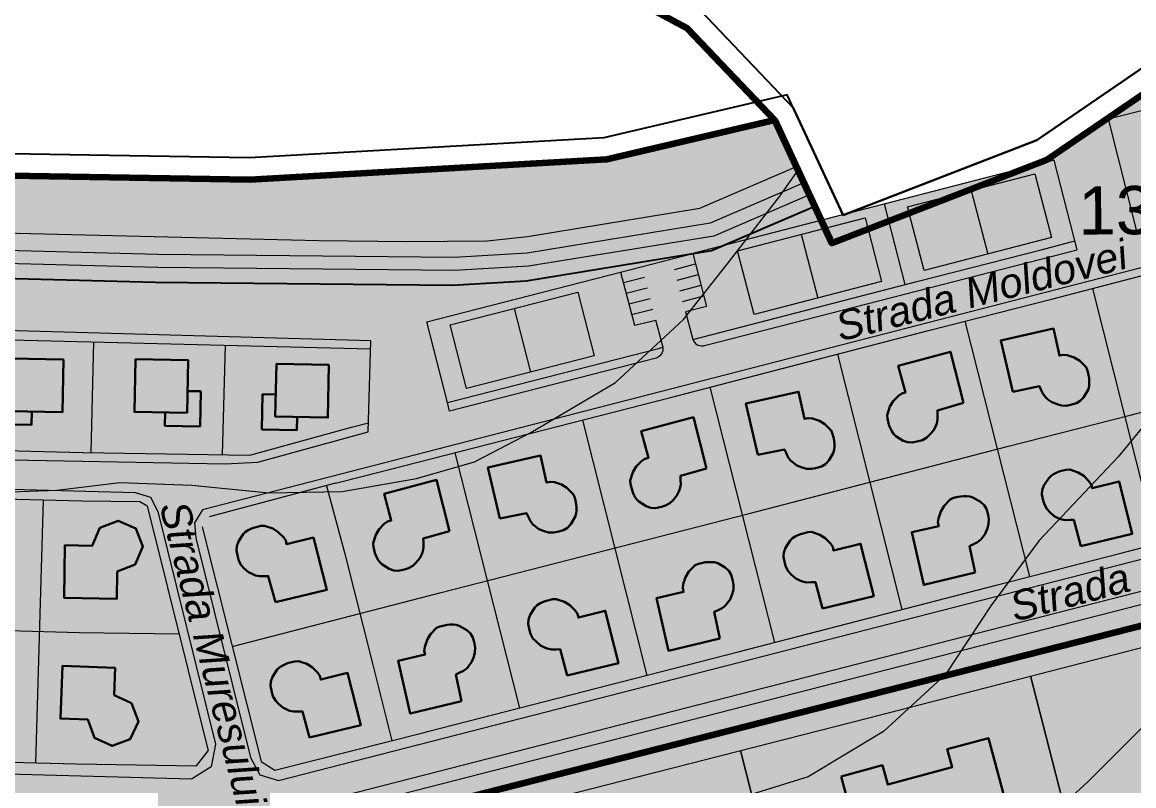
# Model space of a CAD drawing. Header units: metres. Extents: x 783184 to 1587399, y 282652 to 580595.
# Drawn here: x 789556.5 to 789809.8, y 290760.4 to 290934.3 of the extents above; entities that cross this region are included whole.
import ezdxf

# ---------------------------------------------------------------- set-up
doc = ezdxf.new("R2010")
doc.units = ezdxf.units.M
doc.header["$LTSCALE"] = 0.5
for name, color, linetype in [('cfr', 51, 'CONTINUOUS'), ('cladiri', 18, 'CONTINUOUS'), ('curbe  de nivelI', 7, 'CONTINUOUS'), ('denumire strazi', 3, 'CONTINUOUS'), ('drumuri extravilan', 7, 'CONTINUOUS'), ('Limita intravilan existent', 1, 'CONTINUOUS'), ('Limita intravilan propus', 5, 'CONTINUOUS'), ('locuinte P+3 P+4', 7, 'CONTINUOUS'), ('spatii verzi', 90, 'CONTINUOUS'), ('strazi', 7, 'CONTINUOUS'), ('zona activitati de turism si ageremnt', 7, 'CONTINUOUS')]:
    doc.layers.add(name, color=color, linetype=linetype)
for name, color, linetype, lineweight in [('cote de nivel', 1, 'CONTINUOUS', 211), ('limita UAT', 92, 'CONTINUOUS', 0), ('Limite proprietati', 7, 'CONTINUOUS', 5)]:
    doc.layers.add(name, color=color, linetype=linetype, lineweight=lineweight)
doc.styles.add('arial', font='arial.ttf')
doc.styles.add('ARIAL_ITALIC', font='ariali.ttf')

msp = doc.modelspace()

# ---------------------------------------------------------------- hatches: boundary and pattern name
at = {"layer": 'cfr', "lineweight": 70}
msp.add_hatch(color=193, dxfattribs=at).paths.add_polyline_path([(789737.12834, 290892.33896), (789732.91544, 290901.41289), (789710.73855, 290891.89087), (789670.24496, 290885.28906), (789654.21642, 290884.34661), (789586.9717, 290885.02966), (789361.61771, 290890.94557), (789240.6482, 290894.1634), (788929.21994, 290902.44748), (788876.68739, 290904.01832), (788836.65495, 290920.07741), (788804.27279, 290933.06729), (788771.62404, 290903.73721), (788840.77918, 290739.43212), (788849.99606, 290743.31146), (788783.60245, 290901.05543), (788806.32592, 290921.46911), (788832.93183, 290910.79634), (788874.61293, 290894.07588), (788928.93754, 290892.45146), (789240.38229, 290884.16693), (789361.35528, 290880.94901), (789586.78969, 290875.031), (789654.45941, 290874.34363), (789671.3459, 290875.33653), (789713.55751, 290882.21843)])
at = {"layer": 'cladiri', "lineweight": 30}
for points in [[(789779.45827, 290861.84751), (789782.21332, 290850.15748), (789788.27302, 290851.39492), (789788.6201, 290850.67402), (789789.13054, 290849.6138), (789789.73157, 290848.82966), (789790.23379, 290848.41801), (789791.07391, 290847.79324), (789792.30367, 290847.29911), (789793.27484, 290847.02212), (789794.42358, 290846.9757), (789795.33648, 290847.14288), (789796.71951, 290847.53463), (789797.59501, 290848.05399), (789798.35673, 290848.87428), (789799.35704, 290850.57413), (789799.58317, 290851.31563), (789799.6412, 290851.98495), (789799.64304, 290852.66424), (789799.60246, 290853.34813), (789799.46841, 290853.94548), (789799.23367, 290854.99154), (789798.8998, 290855.75263), (789797.47519, 290857.18019), (789796.2014, 290857.94345), (789794.60391, 290858.46891), (789793.68568, 290858.57139), (789792.84328, 290858.38208), (789791.4585, 290864.54423)], [(789756.1106, 290856.08335), (789757.73383, 290849.97967), (789756.89942, 290849.75777), (789756.13279, 290849.24209), (789754.95964, 290848.03718), (789754.1835, 290846.7712), (789753.58097, 290844.84652), (789753.63709, 290844.01732), (789754.07047, 290842.38975), (789754.35089, 290841.76468), (789754.66679, 290841.16331), (789755.02789, 290840.59677), (789755.57142, 290840.04402), (789757.24467, 290838.99982), (789758.29947, 290838.625), (789759.31592, 290838.56961), (789760.72328, 290838.86217), (789761.60994, 290839.1363), (789762.60687, 290839.70892), (789763.33971, 290840.40379), (789764.20134, 290841.4108), (789764.6571, 290842.35336), (789764.91189, 290842.95066), (789765.08195, 290843.92389), (789765.04397, 290845.09998), (789765.01815, 290845.89966), (789770.96283, 290847.60612), (789767.99695, 290859.24445)], [(789721.38668, 290847.43629), (789724.14173, 290835.74626), (789730.20143, 290836.98369), (789730.54851, 290836.2628), (789731.05895, 290835.20257), (789731.65998, 290834.41843), (789732.1622, 290834.00678), (789733.00232, 290833.38201), (789734.23208, 290832.88789), (789735.20325, 290832.6109), (789736.35199, 290832.56448), (789737.26489, 290832.73165), (789738.64792, 290833.1234), (789739.52342, 290833.64276), (789740.28514, 290834.46305), (789741.28545, 290836.16291), (789741.51158, 290836.90441), (789741.56961, 290837.57373), (789741.57145, 290838.25301), (789741.53087, 290838.93691), (789741.39682, 290839.53426), (789741.16208, 290840.58032), (789740.82821, 290841.3414), (789739.4036, 290842.76896), (789738.12981, 290843.53222), (789736.53232, 290844.05768), (789735.61409, 290844.16017), (789734.77169, 290843.97086), (789733.38691, 290850.13301)], [(789697.56104, 290841.16277), (789699.18427, 290835.0591), (789698.34986, 290834.83719), (789697.58322, 290834.32152), (789696.41008, 290833.1166), (789695.63393, 290831.85063), (789695.03141, 290829.92594), (789695.08753, 290829.09675), (789695.5209, 290827.46917), (789695.80133, 290826.8441), (789696.11723, 290826.24273), (789696.47833, 290825.6762), (789697.02186, 290825.12345), (789698.6951, 290824.07924), (789699.7499, 290823.70442), (789700.76635, 290823.64904), (789702.17372, 290823.94159), (789703.06038, 290824.21573), (789704.05731, 290824.78834), (789704.79015, 290825.48321), (789705.65178, 290826.49022), (789706.10754, 290827.43279), (789706.36233, 290828.03008), (789706.53238, 290829.00332), (789706.49441, 290830.1794), (789706.46858, 290830.97908), (789712.41326, 290832.68554), (789709.44739, 290844.32387)], [(789662.60001, 290832.92719), (789665.35506, 290821.23717), (789671.41476, 290822.4746), (789671.76184, 290821.7537), (789672.27228, 290820.69348), (789672.87331, 290819.90934), (789673.37553, 290819.49769), (789674.21565, 290818.87292), (789675.44541, 290818.3788), (789676.41658, 290818.10181), (789677.56532, 290818.05538), (789678.47822, 290818.22256), (789679.86125, 290818.61431), (789680.73676, 290819.13367), (789681.49847, 290819.95396), (789682.49878, 290821.65381), (789682.72491, 290822.39531), (789682.78294, 290823.06464), (789682.78478, 290823.74392), (789682.7442, 290824.42781), (789682.61015, 290825.02516), (789682.37542, 290826.07123), (789682.04154, 290826.83231), (789680.61693, 290828.25987), (789679.34314, 290829.02313), (789677.74565, 290829.54859), (789676.82742, 290829.65107), (789675.98502, 290829.46177), (789674.60024, 290835.62392)], [(789638.96774, 290826.88559), (789640.59098, 290820.78191), (789639.75657, 290820.56001), (789638.98993, 290820.04433), (789637.81679, 290818.83942), (789637.04064, 290817.57344), (789636.43811, 290815.64876), (789636.49423, 290814.81956), (789636.92761, 290813.19199), (789637.20804, 290812.56692), (789637.52393, 290811.96555), (789637.88504, 290811.39901), (789638.42857, 290810.84626), (789640.10181, 290809.80206), (789641.15661, 290809.42724), (789642.17306, 290809.37185), (789643.58042, 290809.66441), (789644.46709, 290809.93854), (789645.46402, 290810.51116), (789646.19685, 290811.20603), (789647.05849, 290812.21304), (789647.51424, 290813.1556), (789647.76903, 290813.7529), (789647.93909, 290814.72613), (789647.90111, 290815.90222), (789647.87529, 290816.7019), (789653.81997, 290818.40836), (789650.8541, 290830.04669)], [(789806.41821, 290829.72707), (789800.29411, 290828.18267), (789800.08299, 290829.01988), (789799.57724, 290829.7931), (789798.38755, 290830.98168), (789797.13169, 290831.77409), (789795.21494, 290832.40138), (789794.38508, 290832.35596), (789792.75206, 290831.9436), (789792.12342, 290831.67126), (789791.51803, 290831.36314), (789790.94689, 290831.00938), (789790.38717, 290830.47302), (789789.32148, 290828.81338), (789788.93309, 290827.7635), (789788.8646, 290826.74785), (789789.13898, 290825.33683), (789789.40166, 290824.4467), (789789.96138, 290823.44247), (789790.64674, 290822.70074), (789791.64256, 290821.82619), (789792.57917, 290821.35832), (789793.17312, 290821.09585), (789794.14409, 290820.91326), (789795.32057, 290820.93607), (789796.12051, 290820.95158), (789797.75018, 290814.98539), (789809.42578, 290817.80094)], [(789761.93253, 290806.14325), (789773.61301, 290808.93853), (789772.35472, 290814.99394), (789773.07442, 290815.34349), (789774.13288, 290815.85758), (789774.91495, 290816.4613), (789775.32486, 290816.96493), (789775.94674, 290817.8072), (789776.43663, 290819.03866), (789776.71027, 290820.01078), (789776.75274, 290821.15967), (789776.58242, 290822.07198), (789776.18591, 290823.45366), (789775.66354, 290824.32737), (789774.84064, 290825.08626), (789773.13735, 290826.08071), (789772.39507, 290826.30429), (789771.72556, 290826.36001), (789771.04627, 290826.35951), (789770.36252, 290826.31658), (789769.76564, 290826.18048), (789768.72039, 290825.94214), (789767.96046, 290825.60565), (789766.53781, 290824.17613), (789765.77894, 290822.89973), (789765.25899, 290821.30044), (789765.15966, 290820.38186), (789765.35187, 290819.54011), (789759.19452, 290818.13413)], [(789582.21447, 290810.81438), (789583.99683, 290814.88881), (789582.37635, 290819.00882), (789578.32175, 290820.75862), (789574.18894, 290819.13617), (789572.4512, 290815.07979), (789566.21926, 290815.16028), (789566.05163, 290803.16145), (789578.05046, 290802.99382), (789578.13752, 290809.22566)], [(789622.85542, 290816.93943), (789616.73132, 290815.39504), (789616.52019, 290816.23224), (789616.01445, 290817.00546), (789614.82476, 290818.19405), (789613.5689, 290818.98645), (789611.65215, 290819.61375), (789610.82229, 290819.56832), (789609.18927, 290819.15597), (789608.56063, 290818.88363), (789607.95524, 290818.57551), (789607.38409, 290818.22174), (789606.82438, 290817.68538), (789605.75868, 290816.02574), (789605.3703, 290814.97586), (789605.30181, 290813.96021), (789605.57619, 290812.5492), (789605.83887, 290811.65907), (789606.39859, 290810.65484), (789607.08395, 290809.9131), (789608.07976, 290809.03856), (789609.01638, 290808.57069), (789609.61033, 290808.30822), (789610.5813, 290808.12562), (789611.75778, 290808.14843), (789612.55772, 290808.16394), (789614.18738, 290802.19775), (789625.86299, 290805.01331)], [(789747.51248, 290815.52202), (789741.38838, 290813.97763), (789741.17725, 290814.81483), (789740.67151, 290815.58805), (789739.48182, 290816.77664), (789738.22596, 290817.56904), (789736.30921, 290818.19634), (789735.47935, 290818.15091), (789733.84633, 290817.73856), (789733.21769, 290817.46622), (789732.6123, 290817.1581), (789732.04115, 290816.80433), (789731.48144, 290816.26797), (789730.41574, 290814.60833), (789730.02736, 290813.55845), (789729.95887, 290812.5428), (789730.23325, 290811.13179), (789730.49593, 290810.24166), (789731.05565, 290809.23743), (789731.74101, 290808.49569), (789732.73682, 290807.62115), (789733.67343, 290807.15327), (789734.26739, 290806.8908), (789735.23835, 290806.70821), (789736.41484, 290806.73102), (789737.21478, 290806.74653), (789738.84444, 290800.78034), (789750.52005, 290803.5959)], [(789703.76664, 290791.13857), (789715.44712, 290793.93385), (789714.18883, 290799.98925), (789714.90853, 290800.33881), (789715.96699, 290800.8529), (789716.74905, 290801.45662), (789717.15897, 290801.96025), (789717.78085, 290802.80252), (789718.27073, 290804.03398), (789718.54438, 290805.0061), (789718.58685, 290806.15499), (789718.41653, 290807.0673), (789718.02002, 290808.44898), (789717.49765, 290809.32269), (789716.67474, 290810.08158), (789714.97145, 290811.07603), (789714.22918, 290811.29961), (789713.55966, 290811.35533), (789712.88038, 290811.35483), (789712.19663, 290811.3119), (789711.59974, 290811.1758), (789710.55449, 290810.93746), (789709.79456, 290810.60097), (789708.37192, 290809.17145), (789707.61304, 290807.89505), (789707.09309, 290806.29575), (789706.99377, 290805.37718), (789707.18597, 290804.53543), (789701.02863, 290803.12945)], [(789689.33135, 290800.25232), (789683.20725, 290798.70792), (789682.99612, 290799.54513), (789682.49038, 290800.31835), (789681.30069, 290801.50693), (789680.04483, 290802.29934), (789678.12808, 290802.92663), (789677.29822, 290802.88121), (789675.6652, 290802.46886), (789675.03656, 290802.19651), (789674.43117, 290801.88839), (789673.86003, 290801.53463), (789673.30031, 290800.99827), (789672.23461, 290799.33863), (789671.84623, 290798.28875), (789671.77774, 290797.2731), (789672.05212, 290795.86208), (789672.3148, 290794.97196), (789672.87452, 290793.96772), (789673.55988, 290793.22599), (789674.55569, 290792.35144), (789675.49231, 290791.88357), (789676.08626, 290791.6211), (789677.05723, 290791.43851), (789678.23371, 290791.46132), (789679.03365, 290791.47683), (789680.66331, 290785.51064), (789692.33892, 290788.3262)], [(789644.8754, 290776.87011), (789656.55587, 290779.66538), (789655.29759, 290785.72079), (789656.01728, 290786.07034), (789657.07574, 290786.58443), (789657.85781, 290787.18816), (789658.26773, 290787.69179), (789658.8896, 290788.53406), (789659.37949, 290789.76551), (789659.65314, 290790.73763), (789659.6956, 290791.88652), (789659.52528, 290792.79884), (789659.12878, 290794.18052), (789658.60641, 290795.05423), (789657.7835, 290795.81312), (789656.08021, 290796.80756), (789655.33794, 290797.03114), (789654.66842, 290797.08687), (789653.98913, 290797.08637), (789653.30538, 290797.04343), (789652.7085, 290796.90733), (789651.66325, 290796.66899), (789650.90332, 290796.33251), (789649.48067, 290794.90299), (789648.7218, 290793.62658), (789648.20185, 290792.02729), (789648.10252, 290791.10871), (789648.29473, 290790.26696), (789642.13738, 290788.86099)], [(789577.39413, 290780.98969), (789577.6351, 290787.21748), (789565.64407, 290787.68145), (789565.1801, 290775.69042), (789571.40765, 290775.44288), (789572.92954, 290771.30068), (789576.97125, 290769.46301), (789581.11231, 290770.99704), (789582.94733, 290775.02607), (789581.38183, 290779.18865)], [(789630.63328, 290786.09735), (789624.50918, 290784.55296), (789624.29805, 290785.39016), (789623.79231, 290786.16338), (789622.60262, 290787.35197), (789621.34676, 290788.14437), (789619.43001, 290788.77167), (789618.60015, 290788.72624), (789616.96713, 290788.31389), (789616.33849, 290788.04155), (789615.7331, 290787.73343), (789615.16196, 290787.37966), (789614.60224, 290786.8433), (789613.53654, 290785.18366), (789613.14816, 290784.13378), (789613.07967, 290783.11813), (789613.35405, 290781.70712), (789613.61673, 290780.81699), (789614.17645, 290779.81276), (789614.86181, 290779.07102), (789615.85762, 290778.19648), (789616.79424, 290777.72861), (789617.38819, 290777.46614), (789618.35916, 290777.28354), (789619.53564, 290777.30635), (789620.33558, 290777.32186), (789621.96525, 290771.35567), (789633.64085, 290774.17123)], [(789753.70401, 290760.63316), (789752.51875, 290765.04018), (789743.06676, 290762.49809), (789752.07325, 290729.01021), (789775.63733, 290735.34771), (789771.88563, 290749.29726), (789781.85172, 290751.97761), (789776.67345, 290771.23144), (789767.27196, 290768.70293), (789768.3807, 290764.58042)]]:
    msp.add_hatch(color=0, dxfattribs=at).paths.add_polyline_path(points)
h = msp.add_hatch(color=0, dxfattribs=at)
h.paths.add_polyline_path([(789553.65637, 290845.7249), (789565.65394, 290845.48365), (789565.8952, 290857.48122), (789553.89762, 290857.72248)])
h.paths.add_polyline_path([(789550.59666, 290842.78582), (789558.59504, 290842.62499), (789558.65536, 290845.62438), (789553.65637, 290845.7249), (789553.75689, 290850.72389), (789550.7575, 290850.78421)])
h = msp.add_hatch(color=0, dxfattribs=at)
h.paths.add_polyline_path([(789594.06161, 290845.31291), (789594.30286, 290857.31049), (789582.30529, 290857.55174), (789582.06403, 290845.55417)])
h.paths.add_polyline_path([(789589.06262, 290845.41344), (789589.00231, 290842.41404), (789597.00069, 290842.25321), (789597.16153, 290850.25159), (789594.16213, 290850.3119), (789594.06161, 290845.31291)])
h = msp.add_hatch(color=0, dxfattribs=at)
h.paths.add_polyline_path([(789614.147, 290844.50852), (789626.14458, 290844.26726), (789626.38583, 290856.26484), (789614.38826, 290856.50609)])
h.paths.add_polyline_path([(789611.0873, 290841.56944), (789619.08568, 290841.4086), (789619.14599, 290844.408), (789614.147, 290844.50852), (789614.24753, 290849.50751), (789611.24813, 290849.56782)])
at = {"layer": 'locuinte P+3 P+4', "lineweight": 25, "true_color": 0xff3399}
for points in [[(789916.40239, 290992.31598), (789884.37945, 290986.76786), (789888.64723, 290962.13484), (789893.32192, 290935.15322), (789891.25593, 290934.62284), (789862.19981, 290927.15463), (789833.13406, 290919.72486), (789804.05596, 290912.34433), (789810.62074, 290886.15337), (789823.85966, 290889.60273), (789862.12926, 290899.28091), (789887.26216, 290905.75874), (789926.35351, 290915.79422, 0.303253971), (789928.93047, 290919.65234, 0.048363927), (789928.85268, 290920.45468)], [(789937.31713, 290844.27744), (789940.13888, 290846.5676), (789941.04417, 290850.08719), (789931.61032, 290904.45356), (789929.47353, 290907.44998), (789925.81352, 290907.83564), (789597.53477, 290823.26342), (789595.76001, 290820.31558), (789596.03619, 290816.88583), (789608.52245, 290766.79265), (789610.64719, 290762.90242), (789614.87063, 290761.5567)], [(789635.90233, 290861.71669), (789453.01587, 290866.89901), (789317.13602, 290870.38859), (789063.35072, 290876.90614), (788966.83172, 290879.70958), (788933.42382, 290880.6724), (788906.64964, 290882.2313), (788853.24026, 290888.33883), (788852.49202, 290859.2766), (788891.97469, 290855.32245), (788909.62039, 290853.45096), (788929.44281, 290852.26844), (789012.86073, 290849.94298), (789132.25886, 290846.41256), (789330.12122, 290840.91874), (789541.68384, 290834.83111), (789602.64603, 290833.74541), (789610.14781, 290834.13861), (789635.32953, 290840.98855)], [(789587.39419, 290822.83677), (789585.71936, 290826.11194), (789582.19293, 290827.15888), (789292.80274, 290835.05335), (789289.48446, 290833.45413), (789288.35674, 290829.94746), (789286.79159, 290774.42502), (789289.65136, 290770.48842), (789292.70568, 290770.08284), (789595.06038, 290761.91706), (789599.55319, 290764.69491), (789600.50583, 290769.89052)]]:
    msp.add_hatch(color=230, dxfattribs=at).paths.add_polyline_path(points)
at = {"layer": 'locuinte P+3 P+4', "lineweight": 70, "true_color": 0x8f0047}
msp.add_hatch(color=234, dxfattribs=at).paths.add_polyline_path([(789954.43664, 290771.8419), (789946.34687, 290826.94126), (789386.05072, 290685.15543), (789384.405, 290678.03088), (789388.70345, 290673.51809), (789413.86113, 290666.23696), (789476.04232, 290636.36731), (789515.34181, 290624.7169), (789564.67608, 290632.33868)])
at = {"layer": 'spatii verzi', "lineweight": 70}
for points in [[(789732.89936, 290901.44754), (789729.12844, 290909.56951), (789721.96351, 290907.09537), (789710.5448, 290903.99456), (789696.85692, 290900.96311), (789679.54817, 290898.19139), (789666.05899, 290896.8076), (789645.77951, 290895.9234), (789626.72292, 290895.77178), (789338.99677, 290904.27273), (789152.8642, 290910.17352), (789007.08288, 290913.31263), (788853.52768, 290918.04064), (788829.31527, 290923.082), (788876.70172, 290903.97723), (789298.47365, 290892.52671), (789624.10254, 290884.63525), (789644.18928, 290884.39714), (789662.44921, 290884.52117), (789671.64135, 290885.51473), (789710.89453, 290891.96958)], [(789939.9753, 290834.55447), (789940.88615, 290835.28571), (789941.01368, 290836.43537), (789940.31436, 290837.32293), (789939.1611, 290837.45561), (789617.95244, 290755.11131), (789617.25606, 290754.37501), (789617.16961, 290753.36525), (789617.74061, 290752.51384), (789618.72003, 290752.21106)]]:
    msp.add_hatch(color=256, dxfattribs=at).paths.add_polyline_path(points)
h = msp.add_hatch(color=256, dxfattribs=at)
h.paths.add_polyline_path([(789700.92318, 290857.81726), (789701.36524, 290858.03687), (789701.75665, 290858.30465), (789702.09422, 290858.69527), (789702.29558, 290859.08588), (789702.44956, 290859.56528), (789702.47221, 290860.28106), (789701.8147, 290860.11076), (789653.38681, 290847.6861), (789653.88383, 290845.74884)])
h.paths.add_polyline_path([(789701.8147, 290860.11076), (789702.47221, 290860.28106), (789700.85056, 290866.48748), (789695.98622, 290865.32592), (789692.83719, 290877.42285), (789648.66509, 290866.09005), (789653.38681, 290847.6861)])
h.paths.add_polyline_path([(789654.02464, 290865.40032), (789683.08351, 290872.85567), (789686.81119, 290858.32624), (789657.75232, 290850.87089)], flags=16)
h.paths.add_polyline_path([(789668.55408, 290869.128), (789654.02464, 290865.40032), (789657.75232, 290850.87089), (789672.28175, 290854.59856)], flags=0)
h.paths.add_polyline_path([(789683.08351, 290872.85567), (789668.55408, 290869.128), (789672.28175, 290854.59856), (789686.81119, 290858.32624)], flags=16)
h.paths.add_polyline_path([(789757.60863, 290874.56118), (789752.90036, 290892.91267), (789709.29983, 290881.66352), (789712.44618, 290869.57688), (789707.60543, 290868.32501), (789709.27699, 290862.04347)])
h.paths.add_polyline_path([(789719.50043, 290882.25808), (789748.54361, 290889.77429), (789752.30172, 290875.2527), (789723.25854, 290867.73649)], flags=16)
h.paths.add_polyline_path([(789734.02202, 290886.01619), (789719.50043, 290882.25808), (789723.25854, 290867.73649), (789737.78013, 290871.49459)], flags=16)
h.paths.add_polyline_path([(789748.54361, 290889.77429), (789734.02202, 290886.01619), (789737.78013, 290871.49459), (789752.30172, 290875.2527)], flags=16)
h.paths.add_polyline_path([(789796.87769, 290882.4596), (789796.35347, 290884.50284), (789788.64669, 290882.49486), (789760.65458, 290875.35007), (789709.27699, 290862.04347), (789709.58066, 290861.49362), (789709.91397, 290861.14883), (789710.29995, 290860.87416), (789710.79702, 290860.66962), (789711.27656, 290860.59949), (789711.76195, 290860.6287), (789712.26755, 290860.75202)])
h.paths.add_polyline_path([(789788.64669, 290882.49486), (789796.35347, 290884.50284), (789791.63205, 290902.90564), (789752.90036, 290892.91267), (789757.60863, 290874.56118), (789760.65458, 290875.35007)])
h.paths.add_polyline_path([(789758.22706, 290892.27048), (789787.27025, 290899.78669), (789791.02835, 290885.2651), (789761.98517, 290877.74888)], flags=16)
h.paths.add_polyline_path([(789772.74865, 290896.02858), (789758.22706, 290892.27048), (789761.98517, 290877.74888), (789776.50676, 290881.50699)], flags=16)
h.paths.add_polyline_path([(789787.27025, 290899.78669), (789772.74865, 290896.02858), (789776.50676, 290881.50699), (789791.02835, 290885.2651)], flags=16)
at = {"layer": 'zona activitati de turism si ageremnt', "lineweight": 20}
h = msp.add_hatch(dxfattribs=at)
h.set_pattern_fill('GOST_GROUND', color=132)
h.set_pattern_definition([(45, (-10956.988, 0), (14.14213562, -9e-16), [20]), (45, (-10953.988, 0), (14.14213562, -9e-16), [20]), (45, (-10950.988, 0), (14.14213562, -9e-16), [20])])
h.paths.add_polyline_path([(789960.43, 290754.62), (789948.886, 290767.954), (789929, 290934), (789920, 290984), (789906, 291017), (789865, 290965), (789828, 290929), (789790, 290903), (789741, 290884), (789728, 290912), (789689.713, 290903.052), (789608.354, 290898.422), (789530.632, 290899.745), (789444.036, 290903.815), (789403.963, 290905.698), (789272.001, 290911.982), (789060.83, 290919.837), (788908.033, 290918.514), (788838.64271, 290920.86547), (788853.24026, 290888.33883), (788852.49202, 290859.2766), (788841.24457, 290854.02585), (788862.96603, 290776.50677), (788904.79969, 290651.91197), (788932.62273, 290645.05987), (788896.80522, 290497.8213), (788974.14114, 290502.97163), (788963.43024, 290400.47191), (788854.26744, 290346.81395), (788830.58416, 290332.50866), (788794.33625, 290294.11498), (788768.81812, 290250.59962), (788737.21176, 290183.81719), (788727.5772, 290126.96053), (788795.13287, 289921.67692), (788861.26897, 289858.79684), (788986.25649, 289826.14723), (789153.29098, 289786.24259), (789274.77868, 289755.72632), (789399.92099, 289732.90238), (789440.63321, 289644.88971), (789178.96658, 289523.76039), (788683.36221, 289327.11058), (788785.57698, 289090.3679), (789027.44979, 289162.53767), (789055.24387, 289159.22426), (789050.76018, 288967.36668), (788870.87, 288892.8182), (789031.49748, 288520.78411), (789346.88236, 288526.13147), (789348.13, 288529.74), (789351.75, 288573.1), (789347.35, 288613.62), (789334.4, 288642.48), (789307.64, 288691.62), (789283.78, 288742.93), (789269.32, 288779.78), (789266.43, 288818.81), (789264.98, 288870.84), (789259.96, 288903.19), (789248.39, 288942.94), (789248.39, 288981.24), (789249.84, 289022.44), (789258.51, 289043.39), (789288.16, 289086.03), (789324.63, 289131.46), (789338.05, 289159.74), (789338.78, 289187.2), (789338.78, 289215.8), (789346.01, 289235.31), (789348.9, 289272.17), (789349.62, 289325.64), (789353.96, 289379.12), (789365.53, 289410.2), (789384.33, 289451.39), (789411.26, 289495.94), (789426.56, 289530.45), (789438.93, 289570.99), (789447.67, 289608.22), (789451.12, 289633.35), (789453.96, 289652), (789458.41, 289674.33), (789467.61, 289673.16), (789468.38, 289676.19), (789472.25, 289681.02), (789483.63, 289690.82), (789487.89, 289696.87), (789488.25, 289702.94), (789482.17, 289706.6), (789473.31, 289707.12), (789463.92, 289707.15), (789460.79, 289710.88), (789460.03427, 289720.33374), (789470.72, 289723.65), (789471.47023, 289725.54763), (789487.66516, 289727.19831), (789502.67076, 289718.92599), (789505.65, 289718.41), (789517.25133, 289721.22033), (789534.84, 289735.95), (789543.72, 289750.86), (789540.73, 289755.73), (789537.31187, 289755.68642), (789522.63, 289747.46), (789492.61, 289742.46), (789463.27875, 289741.27719), (789460.6, 289755.95), (789450.84, 289764.24), (789448.8, 289774.39), (789439.25, 289779.43), (789430.34, 289795), (789396.71, 289809.2), (789376.52, 289825.47), (789372.34, 289833.53), (789355.21, 289822.2), (789320.69, 289828.18), (789296.6, 289846.08), (789293.93, 289856.98), (789292.43, 289869.42), (789276.19, 289876.29), (789263.78, 289895.05), (789235.96, 289913.44), (789219.8, 289924.31), (789203.69, 289932.82), (789186.46, 289936.91), (789172.21186, 289942.21862), (789160.91, 289937.4), (789141.66, 289936.99), (789126.26, 289936.57), (789109.68, 289939.8), (789094.84, 289943.2), (789084.64, 289945.82), (789066.27, 289954.56), (789050.77, 289965.72), (789041.68, 289975.98), (789036.07, 289979.91), (789029.88, 289976.69), (789020.18, 289957.13), (789007.67, 289953.41), (788900.7, 289945.68), (788859.56, 289956.44), (788830.83, 289994.37), (788793.71, 290126.62), (788790.4, 290164.02), (788800.11, 290196.77), (788805.04, 290221.59), (788839, 290276.8), (788859.23, 290289.33), (788914.71, 290308.84), (788973.8, 290331.43), (789000.75, 290362.64), (789064.26, 290397.54), (789095.38, 290406.98), (789139.69943, 290419.7474), (789183.55, 290449.82), (789232.56, 290499.74), (789268.53, 290536.85), (789306.84, 290565.04), (789369.51, 290588.01), (789431.29, 290603.77), (789530.64, 290550.26), (789597.65, 290543.65), (789650.72, 290553.8), (789700.08, 290579.99), (789754.65, 290609.82), (789831.65, 290647.92), (789854.07, 290659.01), (789966.07, 290708.13)])

# ---------------------------------------------------------------- linework, layer by layer
at = {"layer": 'cfr', "color": 0, "lineweight": 20}
for points in [[(789734.63075, 290897.71839), (789713.23895, 290888.53347), (789671.54274, 290881.73559), (789654.91364, 290880.75783), (789587.37142, 290881.4439), (789544.03591, 290882.58153), (789447.52547, 290885.11509), (789361.96114, 290887.36129), (789240.98919, 290890.57918), (789133.48763, 290893.43875), (789036.00411, 290896.03184), (788929.54939, 290898.86357), (788875.76239, 290900.47192), (788834.57589, 290916.99397), (788805.21546, 290928.77169), (788775.87262, 290902.41148), (788843.17547, 290742.50723)], [(789735.89462, 290894.99621), (789714.08463, 290885.63174), (789671.87303, 290878.74983), (789654.98653, 290877.75693), (789587.31681, 290878.4443), (789543.95719, 290879.58256), (789447.44674, 290882.11612), (789361.88241, 290884.36232), (789240.90942, 290887.58024), (789133.40786, 290890.43981), (789035.92434, 290893.03291), (788929.46467, 290895.86477), (788875.14005, 290897.48919), (788833.45895, 290914.20964), (788805.8314, 290925.29224), (788779.46614, 290901.60695), (788845.94053, 290743.67103)]]:
    msp.add_lwpolyline(points, dxfattribs=at)
at = {"layer": 'cfr', "color": 0, "lineweight": 25}
msp.add_lwpolyline([(789737.12834, 290892.33896), (789713.55751, 290882.21843), (789671.3459, 290875.33653), (789654.45941, 290874.34363), (789586.78969, 290875.031), (789543.43006, 290876.16926), (789446.91962, 290878.70281), (789361.35528, 290880.94901), (789240.38229, 290884.16693), (789132.88074, 290887.02651), (789035.39721, 290889.6196), (788928.93754, 290892.45146), (788874.61293, 290894.07588), (788832.93183, 290910.79634), (788806.32592, 290921.46911), (788783.60245, 290901.05543), (788849.99606, 290743.31146)], dxfattribs=at)
at = {"layer": 'cladiri', "color": 0, "lineweight": 30}
for points in [[(789782.21332, 290850.15748), (789779.45827, 290861.84751), (789791.4585, 290864.54423), (789792.84328, 290858.38208), (789793.68568, 290858.57139), (789794.60391, 290858.46891), (789796.2014, 290857.94345), (789797.47519, 290857.18019), (789798.8998, 290855.75263), (789799.23367, 290854.99154), (789799.46841, 290853.94548), (789799.60246, 290853.34813), (789799.64304, 290852.66424), (789799.6412, 290851.98495), (789799.58317, 290851.31563), (789799.35704, 290850.57413), (789798.35673, 290848.87428), (789797.59501, 290848.05399), (789796.71951, 290847.53463), (789795.33648, 290847.14288), (789794.42358, 290846.9757), (789793.27484, 290847.02212), (789792.30367, 290847.29911), (789791.07391, 290847.79324), (789790.23379, 290848.41801), (789789.73157, 290848.82966), (789789.13054, 290849.6138), (789788.6201, 290850.67402), (789788.27302, 290851.39492), (789782.21332, 290850.15748)], [(789770.96283, 290847.60612), (789767.99695, 290859.24445), (789756.1106, 290856.08335), (789757.73383, 290849.97967), (789756.89942, 290849.75777), (789756.13279, 290849.24209), (789754.95964, 290848.03718), (789754.1835, 290846.7712), (789753.58097, 290844.84652), (789753.63709, 290844.01732), (789753.91294, 290842.98134), (789754.07047, 290842.38975), (789754.35089, 290841.76468), (789754.66679, 290841.16331), (789755.02789, 290840.59677), (789755.57142, 290840.04402), (789757.24467, 290838.99982), (789758.29947, 290838.625), (789759.31592, 290838.56961), (789760.72328, 290838.86217), (789761.60994, 290839.1363), (789762.60687, 290839.70892), (789763.33971, 290840.40379), (789764.20134, 290841.4108), (789764.6571, 290842.35336), (789764.91189, 290842.95066), (789765.08195, 290843.92389), (789765.04397, 290845.09998), (789765.01815, 290845.89966), (789770.96283, 290847.60612)], [(789724.14173, 290835.74626), (789721.38668, 290847.43629), (789733.38691, 290850.13301), (789734.77169, 290843.97086), (789735.61409, 290844.16017), (789736.53232, 290844.05768), (789738.12981, 290843.53222), (789739.4036, 290842.76896), (789740.82821, 290841.3414), (789741.16208, 290840.58032), (789741.39682, 290839.53426), (789741.53087, 290838.93691), (789741.57145, 290838.25301), (789741.56961, 290837.57373), (789741.51158, 290836.90441), (789741.28545, 290836.16291), (789740.28514, 290834.46305), (789739.52342, 290833.64276), (789738.64792, 290833.1234), (789737.26489, 290832.73165), (789736.35199, 290832.56448), (789735.20325, 290832.6109), (789734.23208, 290832.88789), (789733.00232, 290833.38201), (789732.1622, 290834.00678), (789731.65998, 290834.41843), (789731.05895, 290835.20257), (789730.54851, 290836.2628), (789730.20143, 290836.98369), (789724.14173, 290835.74626)], [(789712.41326, 290832.68554), (789709.44739, 290844.32387), (789697.56104, 290841.16277), (789699.18427, 290835.0591), (789698.34986, 290834.83719), (789697.58322, 290834.32152), (789696.41008, 290833.1166), (789695.63393, 290831.85063), (789695.03141, 290829.92594), (789695.08753, 290829.09675), (789695.36338, 290828.06077), (789695.5209, 290827.46917), (789695.80133, 290826.8441), (789696.11723, 290826.24273), (789696.47833, 290825.6762), (789697.02186, 290825.12345), (789698.6951, 290824.07924), (789699.7499, 290823.70442), (789700.76635, 290823.64904), (789702.17372, 290823.94159), (789703.06038, 290824.21573), (789704.05731, 290824.78834), (789704.79015, 290825.48321), (789705.65178, 290826.49022), (789706.10754, 290827.43279), (789706.36233, 290828.03008), (789706.53238, 290829.00332), (789706.49441, 290830.1794), (789706.46858, 290830.97908), (789712.41326, 290832.68554)], [(789665.35506, 290821.23717), (789662.60001, 290832.92719), (789674.60024, 290835.62392), (789675.98502, 290829.46177), (789676.82742, 290829.65107), (789677.74565, 290829.54859), (789679.34314, 290829.02313), (789680.61693, 290828.25987), (789682.04154, 290826.83231), (789682.37542, 290826.07123), (789682.61015, 290825.02516), (789682.7442, 290824.42781), (789682.78478, 290823.74392), (789682.78294, 290823.06464), (789682.72491, 290822.39531), (789682.49878, 290821.65381), (789681.49847, 290819.95396), (789680.73676, 290819.13367), (789679.86125, 290818.61431), (789678.47822, 290818.22256), (789677.56532, 290818.05538), (789676.41658, 290818.10181), (789675.44541, 290818.3788), (789674.21565, 290818.87292), (789673.37553, 290819.49769), (789672.87331, 290819.90934), (789672.27228, 290820.69348), (789671.76184, 290821.7537), (789671.41476, 290822.4746), (789665.35506, 290821.23717)], [(789653.81997, 290818.40836), (789650.8541, 290830.04669), (789638.96774, 290826.88559), (789640.59098, 290820.78191), (789639.75657, 290820.56001), (789638.98993, 290820.04433), (789637.81679, 290818.83942), (789637.04064, 290817.57344), (789636.43811, 290815.64876), (789636.49423, 290814.81956), (789636.77009, 290813.78358), (789636.92761, 290813.19199), (789637.20804, 290812.56692), (789637.52393, 290811.96555), (789637.88504, 290811.39901), (789638.42857, 290810.84626), (789640.10181, 290809.80206), (789641.15661, 290809.42724), (789642.17306, 290809.37185), (789643.58042, 290809.66441), (789644.46709, 290809.93854), (789645.46402, 290810.51116), (789646.19685, 290811.20603), (789647.05849, 290812.21304), (789647.51424, 290813.1556), (789647.76903, 290813.7529), (789647.93909, 290814.72613), (789647.90111, 290815.90222), (789647.87529, 290816.7019), (789653.81997, 290818.40836)], [(789797.75018, 290814.98539), (789809.42578, 290817.80094), (789806.41821, 290829.72707), (789800.29411, 290828.18267), (789800.08299, 290829.01988), (789799.57724, 290829.7931), (789798.38755, 290830.98168), (789797.13169, 290831.77409), (789795.21494, 290832.40138), (789794.38508, 290832.35596), (789793.34563, 290832.09349), (789792.75206, 290831.9436), (789792.12342, 290831.67126), (789791.51803, 290831.36314), (789790.94689, 290831.00938), (789790.38717, 290830.47302), (789789.32148, 290828.81338), (789788.93309, 290827.7635), (789788.8646, 290826.74785), (789789.13898, 290825.33683), (789789.40166, 290824.4467), (789789.96138, 290823.44247), (789790.64674, 290822.70074), (789791.64256, 290821.82619), (789792.57917, 290821.35832), (789793.17312, 290821.09585), (789794.14409, 290820.91326), (789795.32057, 290820.93607), (789796.12051, 290820.95158), (789797.75018, 290814.98539)], [(789773.61301, 290808.93853), (789761.93253, 290806.14325), (789759.19452, 290818.13413), (789765.35187, 290819.54011), (789765.15966, 290820.38186), (789765.25899, 290821.30044), (789765.77894, 290822.89973), (789766.53781, 290824.17613), (789767.96046, 290825.60565), (789768.72039, 290825.94214), (789769.76564, 290826.18048), (789770.36252, 290826.31658), (789771.04627, 290826.35951), (789771.72556, 290826.36001), (789772.39507, 290826.30429), (789773.13735, 290826.08071), (789774.84064, 290825.08626), (789775.66354, 290824.32737), (789776.18591, 290823.45366), (789776.58242, 290822.07198), (789776.75274, 290821.15967), (789776.71027, 290820.01078), (789776.43663, 290819.03866), (789775.94674, 290817.8072), (789775.32486, 290816.96493), (789774.91495, 290816.4613), (789774.13288, 290815.85758), (789773.07442, 290815.34349), (789772.35472, 290814.99394), (789773.61301, 290808.93853)], [(789578.13752, 290809.22566), (789578.05046, 290802.99382), (789566.05163, 290803.16145), (789566.21926, 290815.16028), (789572.4512, 290815.07979), (789574.18894, 290819.13617), (789578.32175, 290820.75862), (789582.37635, 290819.00882), (789583.99683, 290814.88881), (789582.21447, 290810.81438), (789578.13752, 290809.22566)], [(789614.18738, 290802.19775), (789625.86299, 290805.01331), (789622.85542, 290816.93943), (789616.73132, 290815.39504), (789616.52019, 290816.23224), (789616.01445, 290817.00546), (789614.82476, 290818.19405), (789613.5689, 290818.98645), (789611.65215, 290819.61375), (789610.82229, 290819.56832), (789609.78284, 290819.30585), (789609.18927, 290819.15597), (789608.56063, 290818.88363), (789607.95524, 290818.57551), (789607.38409, 290818.22174), (789606.82438, 290817.68538), (789605.75868, 290816.02574), (789605.3703, 290814.97586), (789605.30181, 290813.96021), (789605.57619, 290812.5492), (789605.83887, 290811.65907), (789606.39859, 290810.65484), (789607.08395, 290809.9131), (789608.07976, 290809.03856), (789609.01638, 290808.57069), (789609.61033, 290808.30822), (789610.5813, 290808.12562), (789611.75778, 290808.14843), (789612.55772, 290808.16394), (789614.18738, 290802.19775)], [(789738.84444, 290800.78034), (789750.52005, 290803.5959), (789747.51248, 290815.52202), (789741.38838, 290813.97763), (789741.17725, 290814.81483), (789740.67151, 290815.58805), (789739.48182, 290816.77664), (789738.22596, 290817.56904), (789736.30921, 290818.19634), (789735.47935, 290818.15091), (789734.4399, 290817.88844), (789733.84633, 290817.73856), (789733.21769, 290817.46622), (789732.6123, 290817.1581), (789732.04115, 290816.80433), (789731.48144, 290816.26797), (789730.41574, 290814.60833), (789730.02736, 290813.55845), (789729.95887, 290812.5428), (789730.23325, 290811.13179), (789730.49593, 290810.24166), (789731.05565, 290809.23743), (789731.74101, 290808.49569), (789732.73682, 290807.62115), (789733.67343, 290807.15327), (789734.26739, 290806.8908), (789735.23835, 290806.70821), (789736.41484, 290806.73102), (789737.21478, 290806.74653), (789738.84444, 290800.78034)], [(789715.44712, 290793.93385), (789703.76664, 290791.13857), (789701.02863, 290803.12945), (789707.18597, 290804.53543), (789706.99377, 290805.37718), (789707.09309, 290806.29575), (789707.61304, 290807.89505), (789708.37192, 290809.17145), (789709.79456, 290810.60097), (789710.55449, 290810.93746), (789711.59974, 290811.1758), (789712.19663, 290811.3119), (789712.88038, 290811.35483), (789713.55966, 290811.35533), (789714.22918, 290811.29961), (789714.97145, 290811.07603), (789716.67474, 290810.08158), (789717.49765, 290809.32269), (789718.02002, 290808.44898), (789718.41653, 290807.0673), (789718.58685, 290806.15499), (789718.54438, 290805.0061), (789718.27073, 290804.03398), (789717.78085, 290802.80252), (789717.15897, 290801.96025), (789716.74905, 290801.45662), (789715.96699, 290800.8529), (789714.90853, 290800.33881), (789714.18883, 290799.98925), (789715.44712, 290793.93385)], [(789680.66331, 290785.51064), (789692.33892, 290788.3262), (789689.33135, 290800.25232), (789683.20725, 290798.70792), (789682.99612, 290799.54513), (789682.49038, 290800.31835), (789681.30069, 290801.50693), (789680.04483, 290802.29934), (789678.12808, 290802.92663), (789677.29822, 290802.88121), (789676.25877, 290802.61874), (789675.6652, 290802.46886), (789675.03656, 290802.19651), (789674.43117, 290801.88839), (789673.86003, 290801.53463), (789673.30031, 290800.99827), (789672.23461, 290799.33863), (789671.84623, 290798.28875), (789671.77774, 290797.2731), (789672.05212, 290795.86208), (789672.3148, 290794.97196), (789672.87452, 290793.96772), (789673.55988, 290793.22599), (789674.55569, 290792.35144), (789675.49231, 290791.88357), (789676.08626, 290791.6211), (789677.05723, 290791.43851), (789678.23371, 290791.46132), (789679.03365, 290791.47683), (789680.66331, 290785.51064)], [(789656.55587, 290779.66538), (789644.8754, 290776.87011), (789642.13738, 290788.86099), (789648.29473, 290790.26696), (789648.10252, 290791.10871), (789648.20185, 290792.02729), (789648.7218, 290793.62658), (789649.48067, 290794.90299), (789650.90332, 290796.33251), (789651.66325, 290796.66899), (789652.7085, 290796.90733), (789653.30538, 290797.04343), (789653.98913, 290797.08637), (789654.66842, 290797.08687), (789655.33794, 290797.03114), (789656.08021, 290796.80756), (789657.7835, 290795.81312), (789658.60641, 290795.05423), (789659.12878, 290794.18052), (789659.52528, 290792.79884), (789659.6956, 290791.88652), (789659.65314, 290790.73763), (789659.37949, 290789.76551), (789658.8896, 290788.53406), (789658.26773, 290787.69179), (789657.85781, 290787.18816), (789657.07574, 290786.58443), (789656.01728, 290786.07034), (789655.29759, 290785.72079), (789656.55587, 290779.66538)], [(789577.39413, 290780.98969), (789577.6351, 290787.21748), (789565.64407, 290787.68145), (789565.1801, 290775.69042), (789571.40765, 290775.44288), (789572.92954, 290771.30068), (789576.97125, 290769.46301), (789581.11231, 290770.99704), (789582.94733, 290775.02607), (789581.38183, 290779.18865), (789577.39413, 290780.98969)], [(789621.96525, 290771.35567), (789633.64085, 290774.17123), (789630.63328, 290786.09735), (789624.50918, 290784.55296), (789624.29805, 290785.39016), (789623.79231, 290786.16338), (789622.60262, 290787.35197), (789621.34676, 290788.14437), (789619.43001, 290788.77167), (789618.60015, 290788.72624), (789617.5607, 290788.46377), (789616.96713, 290788.31389), (789616.33849, 290788.04155), (789615.7331, 290787.73343), (789615.16196, 290787.37966), (789614.60224, 290786.8433), (789613.53654, 290785.18366), (789613.14816, 290784.13378), (789613.07967, 290783.11813), (789613.35405, 290781.70712), (789613.61673, 290780.81699), (789614.17645, 290779.81276), (789614.86181, 290779.07102), (789615.85762, 290778.19648), (789616.79424, 290777.72861), (789617.38819, 290777.46614), (789618.35916, 290777.28354), (789619.53564, 290777.30635), (789620.33558, 290777.32186), (789621.96525, 290771.35567)], [(789743.06676, 290762.49809), (789752.07325, 290729.01021), (789775.63733, 290735.34771), (789771.88563, 290749.29726), (789781.85172, 290751.97761), (789776.67345, 290771.23144), (789767.27196, 290768.70293), (789768.3807, 290764.58042), (789753.70401, 290760.63316), (789752.51875, 290765.04018), (789743.06676, 290762.49809)]]:
    msp.add_lwpolyline(points, dxfattribs=at)
at = {"layer": 'cladiri', "color": 0, "linetype": 'ByBlock', "lineweight": 30}
for points in [[(789565.8952, 290857.48122), (789565.65394, 290845.48365), (789553.65637, 290845.7249), (789553.89762, 290857.72248)], [(789594.06161, 290845.31291), (789594.30286, 290857.31049), (789582.30529, 290857.55174), (789582.06403, 290845.55417)], [(789626.38583, 290856.26484), (789626.14458, 290844.26726), (789614.147, 290844.50852), (789614.38826, 290856.50609)]]:
    msp.add_lwpolyline(points, close=True, dxfattribs=at)
for points in [[(789553.75689, 290850.72389), (789550.7575, 290850.78421), (789550.59666, 290842.78582), (789558.59504, 290842.62499), (789558.65536, 290845.62438)], [(789594.16213, 290850.3119), (789597.16153, 290850.25159), (789597.00069, 290842.25321), (789589.00231, 290842.41404), (789589.06262, 290845.41344)], [(789614.24753, 290849.50751), (789611.24813, 290849.56782), (789611.0873, 290841.56944), (789619.08568, 290841.4086), (789619.14599, 290844.408)]]:
    msp.add_lwpolyline(points, dxfattribs=at)
at = {"layer": 'curbe  de nivelI', "color": 21, "lineweight": 5}
for points in [[(789914.72054, 290996.44445), (789910.94012, 290989.83223), (789884.97058, 290942.11932), (789875.42296, 290924.94265), (789860.91055, 290907.38428), (789837.61429, 290879.51996), (789818.42419, 290850.20669), (789806.20323, 290835.32029), (789788.25364, 290816.23511), (789777.17841, 290801.34867), (789766.86695, 290785.69884), (789752.73649, 290772.72089), (789735.55074, 290762.4149), (789717.21927, 290756.68937), (789696.21446, 290754.39914), (789665.66203, 290749.43699), (789649.42806, 290745.91182), (789622.69469, 290734.46072), (789596.34321, 290722.24623), (789574.95652, 290716.13896), (789552.80604, 290712.32193)], [(789547.40786, 290827.1316), (789564.38834, 290827.71681), (789578.73389, 290829.47247), (789595.12889, 290828.88725), (789612.69491, 290827.1316), (789629.38259, 290827.42419), (789646.36313, 290830.35031), (789659.53759, 290834.15429), (789672.41937, 290840.88435), (789691.66212, 290852.29343), (789707.17876, 290866.63144), (789717.13287, 290879.21376), (789729.13629, 290894.72221), (789733.26489, 290900.66024)], [(789933.94424, 290892.7161), (789932.15186, 290890.66341), (789914.88578, 290875.20401), (789897.92793, 290851.57545), (789870.23022, 290826.76857), (789850.08643, 290809.8711), (789833.18003, 290796.92837), (789814.11539, 290776.07619), (789799.36723, 290761.33586), (789773.76083, 290737.83839), (789753.2573, 290724.89566), (789726.63875, 290715.90764), (789700.37986, 290707.27916), (789675.82986, 290698.231), (789656.04581, 290688.88348), (789637.34085, 290678.09785), (789612.16111, 290670.54794), (789592.01733, 290664.43609), (789577.52153, 290662.22074)]]:
    msp.add_lwpolyline(points, dxfattribs=at)
at = {"layer": 'drumuri extravilan', "color": 140, "lineweight": 140}
msp.add_lwpolyline([(787699.26132, 290697.22127), (787793.61784, 290686.60241), (787889.23262, 290679.03441), (788155.41605, 290657.30898), (788217.44124, 290621.48272), (788636.32549, 290394.23022), (788740.46914, 290337.73036), (788793.30749, 290332.40431), (788853.74173, 290343.75308), (788938.54149, 290384.49796), (789044.80522, 290441.25882), (789144.13483, 290517.06853), (789242.80257, 290601.82129), (789293.48351, 290642.83924), (789364.45102, 290682.76736), (789431.03542, 290699.99633), (789956.13861, 290833.73046)], dxfattribs=at)
at = {"layer": 'Limita intravilan existent', "color": 0, "lineweight": 50}
msp.add_lwpolyline([(789960.43, 290754.62), (789948.886, 290767.954), (789948.886, 290767.954), (789948.886, 290767.954), (789948.886, 290767.954), (789948.886, 290767.954), (789948.886, 290767.954), (789948.886, 290767.954), (789929, 290934), (789920, 290984), (789906, 291017), (789865, 290965), (789828, 290929), (789790, 290903), (789741, 290884), (789728, 290912), (789689.713, 290903.052), (789608.354, 290898.422), (789530.632, 290899.745)], dxfattribs=at)
at = {"layer": 'Limita intravilan propus', "color": 0, "lineweight": 25}
msp.add_lwpolyline([(789529.15158, 290545.38255), (789597.87891, 290538.60315), (789652.39858, 290549.03041), (789702.45098, 290575.58779), (789756.9588, 290605.3838), (789833.86742, 290643.43859), (789856.18365, 290654.47726), (789971.48111, 290705.04343), (789965.20969, 290756.73815), (789953.66843, 290770.06899), (789933.94701, 290934.74081), (789924.82168, 290985.43707), (789907.30383, 291026.72916), (789861.27739, 290968.35417), (789824.82155, 290932.88362), (789787.65354, 290907.45287), (789743.56162, 290890.35601), (789730.82239, 290917.79435), (789688.99669, 290908.01933), (789608.25437, 290903.42442), (789530.79196, 290904.743)], dxfattribs=at)
msp.add_lwpolyline([(789529.15158, 290545.38255), (789597.87891, 290538.60315), (789652.39858, 290549.03041), (789702.45098, 290575.58779), (789756.9588, 290605.3838), (789833.86742, 290643.43859), (789856.18365, 290654.47726), (789971.48111, 290705.04343), (789965.20969, 290756.73815), (789953.66843, 290770.06899), (789933.94701, 290934.74081), (789924.82168, 290985.43707), (789907.30383, 291026.72916), (789861.27739, 290968.35417), (789824.82155, 290932.88362), (789787.65354, 290907.45287), (789743.56162, 290890.35601), (789730.82239, 290917.79435), (789688.99669, 290908.01933), (789608.25437, 290903.42442), (789530.79196, 290904.743)], dxfattribs=at)
at = {"layer": 'Limita intravilan propus', "color": 0, "lineweight": 50}
msp.add_lwpolyline([(789530.64, 290550.26), (789597.65, 290543.65), (789650.72, 290553.8), (789700.08, 290579.99), (789754.65, 290609.82), (789831.65, 290647.92), (789854.07, 290659.01), (789966.07, 290708.13), (789960.43, 290754.62), (789948.886, 290767.954), (789929, 290934), (789920, 290984), (789906, 291017), (789865, 290965), (789828, 290929), (789790, 290903), (789741, 290884), (789728, 290912), (789689.713, 290903.052), (789608.354, 290898.422), (789530.632, 290899.745)], dxfattribs=at)
at = {"layer": 'Limita intravilan propus', "color": 1, "lineweight": 211}
msp.add_lwpolyline([(789530.64, 290550.26), (789597.65, 290543.65), (789650.72, 290553.8), (789700.08, 290579.99), (789754.65, 290609.82), (789831.65, 290647.92), (789854.07, 290659.01), (789966.07, 290708.13), (789960.43, 290754.62), (789948.886, 290767.954), (789929, 290934), (789920, 290984), (789906, 291017), (789865, 290965), (789828, 290929), (789790, 290903), (789741, 290884), (789728, 290912), (789689.713, 290903.052), (789608.354, 290898.422), (789530.632, 290899.745)], dxfattribs=at)
msp.add_lwpolyline([(789530.64, 290550.26), (789597.65, 290543.65), (789650.72, 290553.8), (789700.08, 290579.99), (789754.65, 290609.82), (789831.65, 290647.92), (789854.07, 290659.01), (789966.07, 290708.13), (789960.43, 290754.62), (789948.886, 290767.954), (789929, 290934), (789920, 290984), (789906, 291017), (789865, 290965), (789828, 290929), (789790, 290903), (789741, 290884), (789728, 290912), (789689.713, 290903.052), (789608.354, 290898.422), (789530.632, 290899.745)], dxfattribs=at)
at = {"layer": 'limita UAT', "color": 0, "linetype": 'Continuous', "lineweight": 25, "flags": 128}
msp.add_lwpolyline([(789545, 290955), (789592, 290955), (789654.26709, 290955), (789683.50738, 290951.86711), (789711.07156, 290937.02486), (789732.1884, 290914.85218), (789743.56162, 290890.35601), (789787.65354, 290907.45287), (789824.82155, 290932.88362), (789861.27739, 290968.35417), (789907.30383, 291026.72916), (789924.82168, 290985.43707), (789933.94701, 290934.7408), (789953.10604, 290774.76305), (789962.61041, 290778.1458), (789965.39355, 290755.22263), (789970.25143, 290715.17953), (789990.83425, 290723.38469), (790012.15201, 290730.57229), (790045.66922, 290737.1833)], dxfattribs=at)
at = {"layer": 'limita UAT', "color": 40, "linetype": 'Continuous', "lineweight": 211, "flags": 128}
msp.add_lwpolyline([(789545, 290950), (789592, 290950), (789654, 290950), (789682, 290947), (789708, 290933), (789728, 290912), (789741, 290884), (789790, 290903), (789828, 290929), (789865, 290965), (789906, 291017), (789920, 290984), (789929, 290934), (789948.8858, 290767.95375), (789958.4, 290771.34), (789960.43, 290754.62), (789965.4246, 290713.4499), (789966.07, 290708.13), (789992.56, 290718.69), (790013.44, 290725.73), (790046.8, 290732.31)], dxfattribs=at)
at = {"layer": 'Limite proprietati', "color": 0, "linetype": 'ByBlock', "lineweight": 5}
for p, q in [((789772.74865, 290896.02858), (789776.50676, 290881.50699)), ((789752.88689, 290892.96518), (789757.60863, 290874.56118)), ((789734.02202, 290886.01618), (789737.78013, 290871.49459)), ((789788.64669, 290882.49486), (789796.35347, 290884.50284)), ((789760.65458, 290875.35007), (789788.64669, 290882.49486)), ((789705.08622, 290878.0025), (789709.92652, 290879.25612)), ((789705.71303, 290875.58235), (789710.55333, 290876.83597)), ((789706.33984, 290873.1622), (789711.18014, 290874.41582)), ((789709.27699, 290862.04347), (789760.65458, 290875.35007)), ((789800.35844, 290873.6615), (789815.04408, 290815.48649)), ((789706.96665, 290870.74206), (789711.80695, 290871.99567)), ((789282.36871, 290868.95984), (789635.85205, 290859.89744)), ((789668.55408, 290869.128), (789672.28175, 290854.59856)), ((789771.30121, 290866.19874), (789785.98685, 290808.02373)), ((789572.7067, 290861.49313), (789572.07681, 290836.29014)), ((789602.76407, 290860.74573), (789602.07338, 290835.7518)), ((789742.25209, 290858.70386), (789756.93773, 290800.52885)), ((789713.20978, 290851.18201), (789727.89542, 290793.007)), ((789684.15553, 290843.70744), (789698.84117, 290785.53243)), ((789655.08975, 290836.25255), (789669.78214, 290778.07681)), ((789627.9059, 290829.30285), (789599.06616, 290821.62714)), ((789625.79593, 290828.74128), (789629.9624, 290813.24817)), ((789559.61877, 290765.57502), (789561.35327, 290825.55021)), ((789583.30296, 290825.11282), (789584.98359, 290824.15314)), ((789584.98359, 290824.15314), (789598.8753, 290768.3004)), ((789597.44952, 290819.33443), (789610.90408, 290765.93504)), ((789597.44952, 290819.33443), (789610.90408, 290765.93504)), ((789597.44952, 290819.33443), (789610.90408, 290765.93504)), ((789629.9624, 290813.24817), (789636.27414, 290788.24515)), ((789636.27414, 290788.24515), (789640.68306, 290770.60244)), ((789786.2813, 290785.39303), (789803.72722, 290717.41077)), ((789803.90616, 290716.71346), (789786.2813, 290785.39303)), ((789614.05728, 290763.91633), (789648.10383, 290772.51935)), ((789614.05728, 290763.91633), (789648.10383, 290772.51935)), ((789614.05728, 290763.91633), (789648.10383, 290772.51935)), ((789596.22564, 290764.89883), (789598.8753, 290768.3004)), ((789720.14651, 290768.41761), (789739.3679, 290693.51679)), ((789739.3679, 290693.51679), (789720.14651, 290768.41761)), ((789610.90408, 290765.93504), (789614.05728, 290763.91633)), ((789610.90408, 290765.93504), (789614.05728, 290763.91633)), ((789610.90408, 290765.93504), (789614.05728, 290763.91633))]:
    msp.add_line(p, q, dxfattribs=at)
at = {"layer": 'Limite proprietati', "color": 0, "lineweight": 5}
for points in [[(788829.31527, 290923.082), (788876.70172, 290903.97723), (789298.47365, 290892.52671), (789624.10254, 290884.63525), (789644.18928, 290884.39714), (789662.44921, 290884.52117), (789671.64135, 290885.51473), (789710.89453, 290891.96958), (789732.89936, 290901.44754)], [(789617.95244, 290755.11131), (789939.1611, 290837.45561), (789940.31436, 290837.32293), (789941.01368, 290836.43537), (789940.88615, 290835.28571), (789939.9753, 290834.55447), (789618.72003, 290752.21106), (789617.74061, 290752.51384), (789617.16961, 290753.36525), (789617.25606, 290754.37501), (789617.95244, 290755.11131)]]:
    msp.add_lwpolyline(points, dxfattribs=at)
at = {"layer": 'Limite proprietati', "color": 0, "linetype": 'ByBlock', "lineweight": 5}
for points in [[(789627.83744, 290829.28557), (789633.87154, 290830.80881), (789704.20052, 290848.85242), (789763.03351, 290864.08994), (789791.03372, 290871.2368), (789825.7371, 290880.27867), (789863.9946, 290889.95378), (789889.14402, 290896.43587), (789927.66838, 290906.36228)], [(789604.30424, 290792.12892), (789651.68116, 290804.35066), (789722.09955, 290822.4172), (789780.91461, 290837.65008), (789808.93593, 290844.80233), (789843.60729, 290853.83585), (789881.82657, 290863.5013), (789907.02815, 290869.99684), (789928.59838, 290875.51553)], [(789693.467, 290875.00346), (789697.69601, 290876.08846), (789698.30981, 290876.24743)], [(789694.0968, 290872.58408), (789698.32005, 290873.6676), (789698.93661, 290873.82728)], [(789694.72661, 290870.16469), (789698.9441, 290871.24673), (789699.56941, 290871.40869)], [(789695.35641, 290867.74531), (789699.56814, 290868.82587), (789700.19921, 290868.98931)], [(789653.38681, 290847.6861), (789701.8147, 290860.11076), (789702.47221, 290860.28106)], [(789648.10383, 290772.51935), (789649.15456, 290772.7846), (789719.66238, 290790.87409), (789778.45948, 290806.10231), (789806.50192, 290813.25995), (789841.14125, 290822.28514), (789879.32233, 290831.94092), (789904.57607, 290838.4499), (789936.46199, 290846.66736)], [(789648.10383, 290772.51935), (789649.15456, 290772.7846), (789719.66238, 290790.87409), (789778.45948, 290806.10231), (789806.50192, 290813.25995), (789841.14125, 290822.28514), (789879.32233, 290831.94092), (789904.57607, 290838.4499), (789936.46199, 290846.66736)], [(789648.10383, 290772.51935), (789649.15456, 290772.7846), (789719.66238, 290790.87409), (789778.45948, 290806.10231), (789806.50192, 290813.25995), (789841.14125, 290822.28514), (789879.32233, 290831.94092), (789904.57607, 290838.4499), (789936.46199, 290846.66736)], [(789277.18692, 290844.35), (789445.62569, 290839.65965), (789483.65933, 290838.63087), (789524.61008, 290837.52546), (789543.638, 290837.01329), (789570.31482, 290836.32152), (789608.3313, 290835.71832)], [(789608.3313, 290835.71832), (789631.50031, 290842.0709), (789635.38699, 290843.06807)], [(789293.43744, 290833.03426), (789445.31878, 290828.66393), (789483.3622, 290827.63488), (789524.31368, 290826.52946), (789543.34744, 290826.01713), (789570.07519, 290825.32404), (789583.30296, 290825.11282)], [(789376.37325, 290680.07038), (789564.58166, 290728.64635), (789663.9254, 290754.0671), (789749.11296, 290775.81133), (789815.08273, 290792.8178), (789871.17459, 290807.13116), (789922.60491, 290820.32944), (789940.87173, 290824.99609)], [(789290.55269, 290803.10485), (789444.48175, 290798.6756), (789482.55185, 290797.64583), (789523.50532, 290796.54035), (789542.55499, 290796.02759), (789569.44686, 290795.33025), (789592.24296, 290794.96625)], [(789291.73335, 290773.05846), (789443.64472, 290768.68727), (789481.7415, 290767.65678), (789522.69695, 290766.55124), (789541.76254, 290766.03805), (789568.81852, 290765.33646), (789596.22564, 290764.89883)]]:
    msp.add_lwpolyline(points, dxfattribs=at)
for points in [[(789761.98517, 290877.74888), (789758.22706, 290892.27048), (789787.27025, 290899.78669), (789791.02835, 290885.2651), (789761.98517, 290877.74888)], [(789723.25854, 290867.73649), (789719.50043, 290882.25808), (789748.54361, 290889.77429), (789752.30172, 290875.2527), (789723.25854, 290867.73649)], [(789657.75232, 290850.87089), (789654.02464, 290865.40032), (789683.08351, 290872.85567), (789686.81119, 290858.32624), (789657.75232, 290850.87089)]]:
    msp.add_lwpolyline(points, close=True, dxfattribs=at)
at = {"layer": 'strazi', "color": 0, "linetype": 'Continuous', "lineweight": 20}
msp.add_lwpolyline([(789926.35351, 290915.79422), (789887.26216, 290905.75874), (789862.12926, 290899.28091), (789823.85966, 290889.60273), (789810.62074, 290886.15337), (789804.05596, 290912.34433), (789833.13406, 290919.72486), (789862.19981, 290927.15463), (789891.25593, 290934.62284), (789893.32192, 290935.15322), (789888.64723, 290962.13484)], dxfattribs=at)
at = {"layer": 'strazi', "color": 0, "lineweight": 20}
for points in [[(789937.31714, 290844.27744), (789940.13888, 290846.5676), (789941.04417, 290850.08719), (789931.61032, 290904.45356), (789929.47353, 290907.44998), (789925.81352, 290907.83564), (789597.53477, 290823.26342), (789595.76001, 290820.31558), (789596.03619, 290816.88583), (789608.52245, 290766.79265), (789610.64719, 290762.90242), (789614.87063, 290761.5567), (789937.31714, 290844.27744)], [(789692.83719, 290877.42285), (789709.29983, 290881.66352), (789712.44618, 290869.57688), (789707.60543, 290868.32501), (789709.27699, 290862.04347), (789709.58066, 290861.49362), (789709.91397, 290861.14883), (789710.29995, 290860.87416), (789710.79702, 290860.66962), (789711.27656, 290860.59949), (789711.76195, 290860.6287), (789712.26755, 290860.75202), (789796.87769, 290882.4596), (789791.63205, 290902.90564), (789709.29983, 290881.66352)], [(789012.86073, 290849.94298), (789132.25886, 290846.41256), (789330.12122, 290840.91874), (789541.68384, 290834.83111), (789602.64603, 290833.74541), (789610.14781, 290834.13861), (789635.32953, 290840.98855), (789635.90233, 290861.71669), (789453.01587, 290866.89901), (789317.13602, 290870.38859), (789063.35072, 290876.90614)], [(789700.82901, 290866.56994), (789702.47221, 290860.28106), (789702.44956, 290859.56528), (789702.29558, 290859.08588), (789702.09422, 290858.69527), (789701.75665, 290858.30465), (789701.36524, 290858.03687), (789700.92318, 290857.81726), (789653.88383, 290845.74884), (789653.38681, 290847.6861), (789648.66509, 290866.09005), (789692.83719, 290877.42285), (789695.98622, 290865.32592), (789700.85056, 290866.48748)], [(789292.80274, 290835.05335), (789582.19293, 290827.15888), (789585.71936, 290826.11194), (789587.39419, 290822.83677), (789600.50583, 290769.89052), (789599.55319, 290764.69491), (789595.06038, 290761.91706), (789292.70568, 290770.08284), (789289.65136, 290770.48842), (789286.79159, 290774.42502), (789288.35674, 290829.94746), (789289.48446, 290833.45413), (789292.80274, 290835.05335)], [(789292.80274, 290835.05335), (789582.19293, 290827.15888), (789585.71936, 290826.11194), (789587.39419, 290822.83677), (789600.50583, 290769.89052), (789599.55319, 290764.69491), (789595.06038, 290761.91706), (789292.70568, 290770.08284), (789289.65136, 290770.48842), (789286.79159, 290774.42502), (789288.35674, 290829.94746), (789289.48446, 290833.45413), (789292.80274, 290835.05335)]]:
    msp.add_lwpolyline(points, dxfattribs=at)

# ---------------------------------------------------------------- texts
at = {"layer": 'cote de nivel', "color": 32, "lineweight": 30, "style": 'arial'}
msp.add_text('13,2', height=11, rotation=0.3467557, dxfattribs=at).set_placement((789797.16594, 290885.95067))
at = {"layer": 'denumire strazi', "color": 0, "lineweight": 30, "style": 'ARIAL_ITALIC'}
for s, rotation, p in [('Strada Moldovei', 14.3053975, (789742.8688, 290861.59135)), ('Strada Muresului', 284.4337422, (789587.73122, 290824.17693)), ('Strada Dobrogei', 14.828521, (789782.62251, 290797.72298))]:
    msp.add_text(s, height=6.75, rotation=rotation, dxfattribs=at).set_placement(p)

doc.saveas('drawing.dxf')
